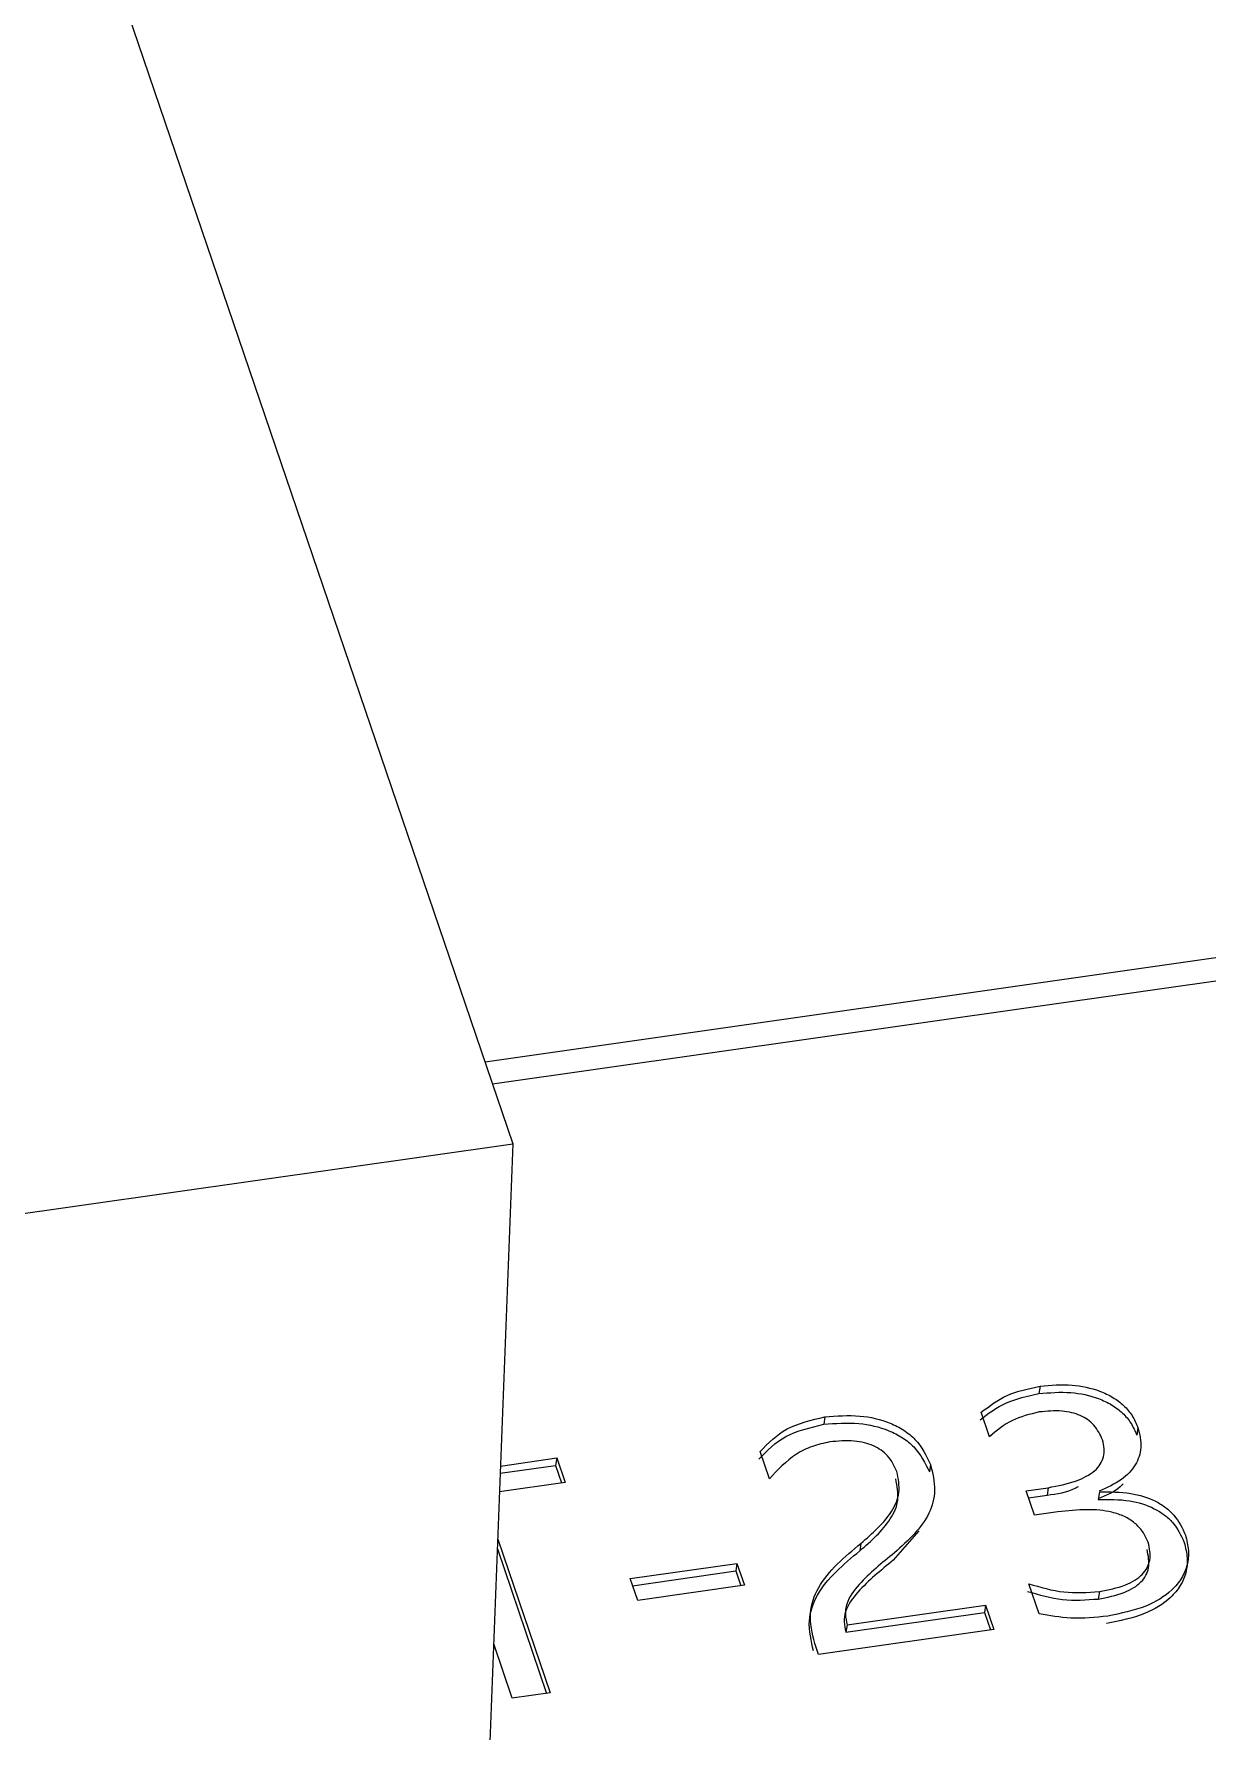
# Model space of a CAD drawing. Header units: millimetres. Extents: x 5 to 415, y 5 to 292.
# Drawn here: x 329.91 to 330.906, y 230.84 to 232.281 of the extents above; entities that cross this region are included whole.
import ezdxf

# ---------------------------------------------------------------- set-up
doc = ezdxf.new("R2010")
doc.units = ezdxf.units.MM

msp = doc.modelspace()

# ---------------------------------------------------------------- linework, layer by layer
at = {"color": 7, "linetype": 'Continuous', "lineweight": 25}
for p, q in [((329.3051, 234.3068), (330.3165, 231.3388)), ((331.704, 231.6094), (330.2929, 231.408)), ((320.5566, 229.9462), (330.3165, 231.3388)), ((330.3165, 231.3388), (330.1714, 227.5594)), ((330.7643, 231.133), (330.7633, 231.1267)), ((330.5815, 231.1069), (330.5805, 231.1006)), ((330.7214, 231.09), (330.7143, 231.1108)), ((330.8474, 231.0979), (330.8464, 231.0915)), ((330.5344, 231.0543), (330.5265, 231.0774)), ((330.3057, 231.059), (330.3527, 231.0657)), ((330.306, 231.0652), (330.3537, 231.072)), ((330.3537, 231.072), (330.3527, 231.0657)), ((330.3527, 231.0657), (330.3577, 231.0508)), ((330.3537, 231.072), (330.3608, 231.0512)), ((330.6712, 231.0665), (330.6702, 231.0602)), ((330.3608, 231.0512), (330.3051, 231.0433)), ((330.7524, 231.0442), (330.7712, 231.0468)), ((330.7594, 231.0234), (330.7524, 231.0442)), ((330.7544, 231.0382), (330.7702, 231.0405)), ((330.7712, 231.0468), (330.7702, 231.0405)), ((330.8147, 231.0433), (330.8137, 231.0369)), ((330.7793, 231.0262), (330.7594, 231.0234)), ((330.6612, 231.0101), (330.6396, 230.9852)), ((330.3033, 230.9948), (330.3451, 230.8722)), ((330.3036, 231.0032), (330.3481, 230.8727)), ((330.6121, 230.9995), (330.6111, 230.9932)), ((330.4162, 230.9696), (330.5068, 230.9825)), ((330.4182, 230.9636), (330.5058, 230.9761)), ((330.5068, 230.9825), (330.5058, 230.9761)), ((330.5058, 230.9761), (330.51, 230.9636)), ((330.5068, 230.9825), (330.5131, 230.964)), ((330.4225, 230.9511), (330.4162, 230.9696)), ((330.5131, 230.964), (330.4225, 230.9511)), ((330.7634, 230.9398), (330.7547, 230.9652)), ((330.6003, 230.9305), (330.718, 230.9472)), ((330.718, 230.9472), (330.717, 230.9409)), ((330.718, 230.9472), (330.725, 230.9265)), ((330.8146, 230.9586), (330.8136, 230.9523)), ((330.5993, 230.9241), (330.717, 230.9409)), ((330.717, 230.9409), (330.722, 230.926)), ((330.725, 230.9265), (330.576, 230.9052)), ((330.6003, 230.9305), (330.5993, 230.9241)), ((330.3159, 230.8681), (330.3002, 230.9143)), ((330.576, 230.9052), (330.5728, 230.9146)), ((330.3481, 230.8727), (330.3159, 230.8681))]:
    msp.add_line(p, q, dxfattribs=at)
at = {"color": 8, "linetype": 'Continuous', "lineweight": 25}
msp.add_line((330.2992, 231.3895), (331.7161, 231.5917), dxfattribs=at)
at = {"color": 7, "linetype": 'Continuous', "lineweight": 25}
for points, knots in [([(330.7643, 231.133), (330.7733, 231.1338), (330.7902, 231.1352), (330.8117, 231.1306), (330.8262, 231.1238), (330.8357, 231.1167), (330.843, 231.1079), (330.8459, 231.1013), (330.8474, 231.0979)], [0, 0, 0, 0, 0.266131, 0.499349, 0.623506, 0.743648, 0.866929, 1, 1, 1, 1]), ([(330.7133, 231.1044), (330.7202, 231.1097), (330.7342, 231.1204), (330.7535, 231.1246), (330.7633, 231.1267)], [0, 0, 0, 0, 0.492654, 1, 1, 1, 1]), ([(330.7143, 231.1108), (330.7212, 231.116), (330.7352, 231.1268), (330.7545, 231.1309), (330.7643, 231.133)], [0, 0, 0, 0, 0.492654, 1, 1, 1, 1]), ([(330.7633, 231.1267), (330.7723, 231.1274), (330.7892, 231.1289), (330.8107, 231.1243), (330.8252, 231.1175), (330.8347, 231.1103), (330.842, 231.1015), (330.8449, 231.0949), (330.8464, 231.0915)], [0, 0, 0, 0, 0.266131, 0.499349, 0.623506, 0.743648, 0.866929, 1, 1, 1, 1]), ([(330.5265, 231.0774), (330.5334, 231.0846), (330.5474, 231.099), (330.5701, 231.1043), (330.5815, 231.1069)], [0, 0, 0, 0, 0.49597, 1, 1, 1, 1]), ([(330.5815, 231.1069), (330.5914, 231.1077), (330.6099, 231.1092), (330.6333, 231.1038), (330.6487, 231.0959), (330.6624, 231.0848), (330.6676, 231.074), (330.6712, 231.0665)], [0, 0, 0, 0, 0.267264, 0.4999804, 0.6191933, 0.7381789, 1, 1, 1, 1]), ([(330.7635, 231.1111), (330.7555, 231.1091), (330.7389, 231.105), (330.7274, 231.0951), (330.7214, 231.09)], [0, 0, 0, 0, 0.481219, 1, 1, 1, 1]), ([(330.8173, 231.0874), (330.8153, 231.0918), (330.8123, 231.098), (330.8048, 231.1047), (330.7984, 231.1083), (330.791, 231.1107), (330.7791, 231.1126), (330.7699, 231.1117), (330.7635, 231.1111)], [0, 0, 0, 0, 0.254827, 0.367086, 0.476412, 0.589195, 0.71128, 1, 1, 1, 1]), ([(330.5255, 231.0711), (330.5324, 231.0782), (330.5464, 231.0926), (330.5691, 231.0979), (330.5805, 231.1006)], [0, 0, 0, 0, 0.49597, 1, 1, 1, 1]), ([(330.5805, 231.1006), (330.5904, 231.1014), (330.6089, 231.1028), (330.6323, 231.0974), (330.6477, 231.0895), (330.6613, 231.0784), (330.6666, 231.0676), (330.6702, 231.0602)], [0, 0, 0, 0, 0.267264, 0.4999804, 0.6191933, 0.7381789, 1, 1, 1, 1]), ([(330.8474, 231.0979), (330.8488, 231.0922), (330.8513, 231.0813), (330.8461, 231.0655), (330.8335, 231.0524), (330.8211, 231.0468), (330.8145, 231.0438)], [0, 0, 0, 0, 0.254201, 0.485555, 0.724789, 1, 1, 1, 1]), ([(330.5856, 231.0857), (330.5806, 231.0846), (330.5704, 231.0823), (330.5513, 231.0728), (330.5413, 231.0618), (330.5344, 231.0543)], [0, 0, 0, 0, 0.231247, 0.468878, 1, 1, 1, 1]), ([(330.6426, 231.0605), (330.6405, 231.0651), (330.6374, 231.0718), (330.6295, 231.0787), (330.6227, 231.0826), (330.6149, 231.0852), (330.6023, 231.0872), (330.5925, 231.0863), (330.5856, 231.0857)], [0, 0, 0, 0, 0.2531187, 0.3649975, 0.474288, 0.5873407, 0.7099227, 1, 1, 1, 1]), ([(330.7712, 231.0468), (330.7794, 231.0484), (330.7939, 231.0512), (330.8089, 231.0589), (330.8157, 231.0666), (330.8185, 231.073), (330.8191, 231.08), (330.8179, 231.0849), (330.8173, 231.0874)], [0, 0, 0, 0, 0.313765, 0.5588, 0.666287, 0.771315, 0.880563, 1, 1, 1, 1]), ([(330.6712, 231.0665), (330.673, 231.0592), (330.6764, 231.0451), (330.6691, 231.0173), (330.6521, 231.0019), (330.6406, 230.9915)], [0, 0, 0, 0, 0.260814, 0.499947, 1, 1, 1, 1]), ([(330.6111, 230.9932), (330.6208, 231.0016), (330.6352, 231.0142), (330.6452, 231.0363), (330.6428, 231.0481), (330.6416, 231.0542)], [0, 0, 0, 0, 0.501191, 0.74497, 1, 1, 1, 1]), ([(330.6121, 230.9995), (330.6218, 231.008), (330.6363, 231.0205), (330.6462, 231.0427), (330.6438, 231.0545), (330.6426, 231.0605)], [0, 0, 0, 0, 0.501191, 0.74497, 1, 1, 1, 1]), ([(330.7702, 231.0405), (330.7787, 231.0417), (330.7884, 231.043), (330.7959, 231.0474), (330.7968, 231.0479)], [0, 0, 0, 0, 0.8781689, 1, 1, 1, 1]), ([(330.8347, 231.05), (330.8339, 231.0491), (330.8288, 231.0434), (330.8205, 231.0402), (330.8135, 231.0374)], [0, 0, 0, 0, 0.150406, 1, 1, 1, 1]), ([(330.8137, 231.0369), (330.8226, 231.0369), (330.8388, 231.037), (330.8583, 231.0312), (330.87, 231.0239), (330.88, 231.0147), (330.884, 231.0061), (330.8867, 231.0003)], [0, 0, 0, 0, 0.285879, 0.523542, 0.635368, 0.749001, 1, 1, 1, 1]), ([(330.8147, 231.0433), (330.8236, 231.0433), (330.8398, 231.0433), (330.8593, 231.0375), (330.871, 231.0302), (330.881, 231.021), (330.885, 231.0125), (330.8877, 231.0066)], [0, 0, 0, 0, 0.285879, 0.523542, 0.635368, 0.749001, 1, 1, 1, 1]), ([(330.8561, 231.0005), (330.8547, 231.0036), (330.852, 231.0095), (330.845, 231.017), (330.836, 231.0227), (330.8223, 231.0273), (330.8027, 231.0288), (330.7876, 231.0271), (330.7793, 231.0262)], [0, 0, 0, 0, 0.133557, 0.254296, 0.371187, 0.494046, 0.723639, 1, 1, 1, 1]), ([(330.8877, 231.0066), (330.8888, 231.0022), (330.8909, 230.9937), (330.8897, 230.9812), (330.8848, 230.9697), (330.8742, 230.9568), (330.8533, 230.9442), (330.8328, 230.9401), (330.8217, 230.9378)], [0, 0, 0, 0, 0.132365, 0.25553, 0.375854, 0.500135, 0.72827, 1, 1, 1, 1]), ([(330.5718, 230.9082), (330.5698, 230.9168), (330.566, 230.9331), (330.5768, 230.9646), (330.5972, 230.9816), (330.6111, 230.9932)], [0, 0, 0, 0, 0.262973, 0.498703, 1, 1, 1, 1]), ([(330.5728, 230.9146), (330.5708, 230.9232), (330.567, 230.9394), (330.5778, 230.971), (330.5982, 230.988), (330.6121, 230.9995)], [0, 0, 0, 0, 0.262973, 0.498703, 1, 1, 1, 1]), ([(330.6406, 230.9915), (330.63, 230.983), (330.6139, 230.97), (330.6001, 230.9515), (330.5983, 230.9393), (330.5997, 230.9334), (330.6003, 230.9305)], [0, 0, 0, 0, 0.502802, 0.762248, 0.8808, 1, 1, 1, 1]), ([(330.8136, 230.9523), (330.8212, 230.9537), (330.832, 230.9559), (330.8438, 230.9616), (330.8501, 230.9665), (330.8545, 230.9723), (330.8577, 230.9815), (330.8562, 230.989), (330.8551, 230.9942)], [0, 0, 0, 0, 0.297095, 0.421845, 0.535811, 0.644548, 0.754406, 1, 1, 1, 1]), ([(330.8146, 230.9586), (330.8222, 230.9601), (330.833, 230.9622), (330.8448, 230.968), (330.8511, 230.9729), (330.8555, 230.9787), (330.8587, 230.9879), (330.8572, 230.9954), (330.8561, 231.0005)], [0, 0, 0, 0, 0.297095, 0.421845, 0.535811, 0.644548, 0.754406, 1, 1, 1, 1]), ([(330.8867, 231.0003), (330.8878, 230.9958), (330.8898, 230.9873), (330.8887, 230.9748), (330.8838, 230.9634), (330.8732, 230.9505), (330.8523, 230.9379), (330.8318, 230.9337), (330.8207, 230.9315)], [0, 0, 0, 0, 0.132365, 0.25553, 0.375854, 0.500135, 0.72827, 1, 1, 1, 1]), ([(330.6396, 230.9852), (330.629, 230.9766), (330.6129, 230.9636), (330.5991, 230.9451), (330.5973, 230.9329), (330.5986, 230.927), (330.5993, 230.9241)], [0, 0, 0, 0, 0.502802, 0.762248, 0.8808, 1, 1, 1, 1]), ([(330.7547, 230.9652), (330.7646, 230.9623), (330.7843, 230.9565), (330.8045, 230.9579), (330.8146, 230.9586)], [0, 0, 0, 0, 0.498536, 1, 1, 1, 1]), ([(330.7537, 230.9588), (330.7635, 230.956), (330.7832, 230.9501), (330.8035, 230.9516), (330.8136, 230.9523)], [0, 0, 0, 0, 0.498536, 1, 1, 1, 1]), ([(330.8217, 230.9378), (330.8113, 230.9367), (330.7919, 230.9346), (330.7724, 230.9382), (330.7634, 230.9398)], [0, 0, 0, 0, 0.5400507, 1, 1, 1, 1])]:
    msp.add_open_spline(points, degree=3, knots=knots, dxfattribs=at)

doc.saveas('drawing.dxf')
